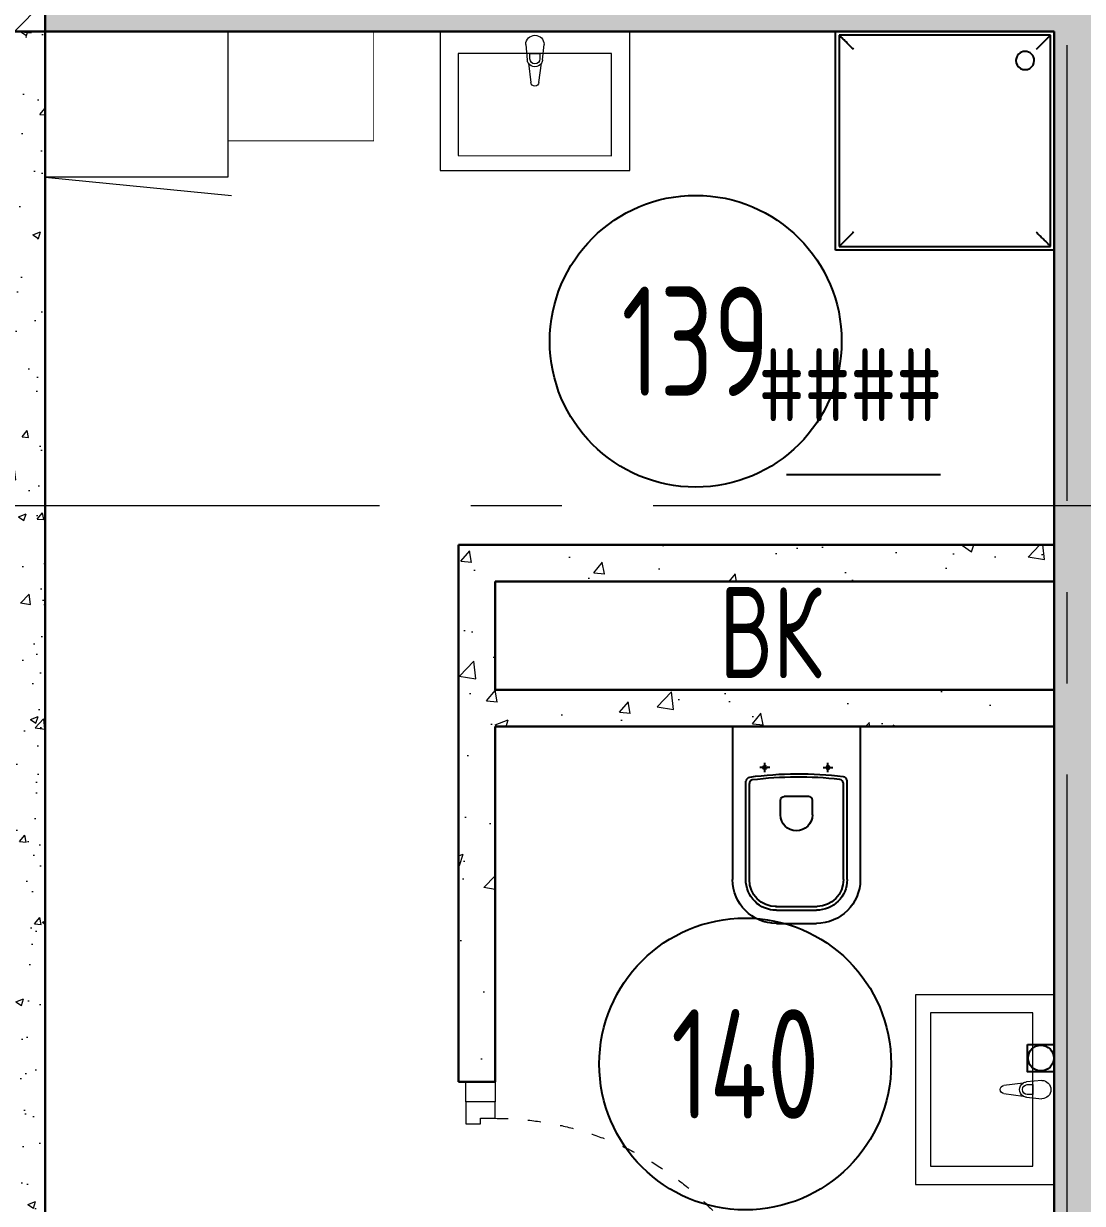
# Model space of a CAD drawing. Header units: millimetres. Extents: x -13407 to 8063098, y -2635 to 109271.
# Drawn here: x 5710 to 8613, y 41982 to 45216 of the extents above; entities that cross this region are included whole.
import ezdxf
from ezdxf.enums import TextEntityAlignment as Align

# ---------------------------------------------------------------- set-up
doc = ezdxf.new("R2010")
doc.units = ezdxf.units.MM
doc.linetypes.add('ACAD_ISO03W100', pattern=[30, 12, -18])
doc.linetypes.add('CENTER', pattern=[2, 1.25, -0.25, 0.25, -0.25])
doc.layers.get('Defpoints').update_dxf_attribs({"color": 6})
for name, color, linetype, lineweight in [('АР_Двери', 5, 'Continuous', 18), ('АР_Колонны', 5, 'Continuous', 30), ('АР_Колонны Штрих', 250, 'Continuous', 5), ('АР_Маркер экспликации', 239, 'Continuous', 13), ('АР_Номер помещения', 1, 'Continuous', 25), ('АР_Оси', 193, 'Continuous', 9), ('АР_Перегородки газоблок', 165, 'Continuous', 30), ('АР_Перегородки газоблок_Штрих', 165, 'Continuous', 5), ('АР_Помещения_площадь', 19, 'Continuous', 9), ('ТХ_мебель передв', 250, 'Continuous', 13)]:
    doc.layers.add(name, color=color, linetype=linetype, lineweight=lineweight)
for name, color, linetype in [('АР_Отверстия', 251, 'Continuous'), ('ТХ_дозаторы', 7, 'Continuous'), ('ТХ_сантехника', 253, 'Continuous')]:
    doc.layers.add(name, color=color, linetype=linetype)
doc.layers.get('АР_Маркер экспликации').off()
doc.styles.add('ICOCPEUR', font='isocpeur.ttf')
doc.styles.add('ISOCPEUR', font='isocpeur.ttf', dxfattribs={"width": 0.7})
doc.styles.get("Standard").update_dxf_attribs({"font": 'arial.ttf'})
pattern_1 = [(50, (211803.85, -55205.68), (215.17805, -18.82564), [22.5, -247.5]), (355, (211803.85, -55205.68), (-41.6254, 225.65764), [18, -198]), (100.45144, (211821.79, -55207.25), (173.55265, 206.832), [19.12206, -210.34263]), (46.1842, (211803.85, -55145.68), (320.1724, -49.65578), [33.75, -371.25]), (96.63564, (211830.53, -55149.82), (280.3986, 292.2356), [28.6831, -315.51413]), (351.18416, (211803.85, -55145.68), (280.3986, 292.2356), [27, -297]), (21, (211833.85, -55160.68), (179.07212, -120.78567), [22.5, -247.5]), (326, (211833.85, -55160.68), (72.9946, 217.54501), [18, -198]), (71.45144, (211848.78, -55170.75), (252.06671, 96.75935), [19.12206, -210.34263]), (37.5, (211803.85, -55205.68), (3.647957, 99.868156), [0, -195.6, 0, -201, 0, -198.75]), (7.5, (211803.85, -55205.68), (78.92086, 118.323514), [0, -114.6, 0, -191.1, 0, -75.75]), (327.5, (211736.95, -55205.68), (160.14673, -6.766462), [0, -75, 0, -234, 0, -310.5]), (317.5, (211706.95, -55205.68), (174.95585, 30.031495), [0, -97.5, 0, -155.4, 0, -220.5])]

# ---------------------------------------------------------------- blocks, each defined once
blk = doc.blocks.new('*U331')
at = {"color": 253}
blk.add_lwpolyline([(100, 80), (100, 910), (140, 910), (140, 80)], close=True, dxfattribs=at)
for points in [[(0, 0), (0, 80), (55, 80), (55, 0), (0, 0)], [(55, 80), (55, 0), (115, 0), (115, 40), (100, 40), (100, 80), (55, 80)], [(975, 80), (975, 0), (915, 0), (915, 40), (930, 40), (930, 80), (975, 80)], [(1030, 0), (1030, 80), (975, 80), (975, 0), (1030, 0)]]:
    blk.add_lwpolyline(points, dxfattribs=at)
at = {"color": 253, "linetype": 'ACAD_ISO03W100', "ltscale": 3}
blk.add_arc((100, 80), 830, 0, 90, dxfattribs=at)
blk = doc.blocks.new('*U558')
at = {"layer": 'Defpoints', "color": 253}
blk.add_line((-3127.9, 4411.2), (-3550.2, 4411.2), dxfattribs=at)
at = {"layer": 'АР_Номер помещения', "color": 253}
blk.add_circle((-3798.6, 4777.3), 400, dxfattribs=at)
at = {"layer": 'Defpoints', "color": 253, "style": 'ISOCPEUR', "width": 0.7}
blk.add_attdef('ПЛОЩАДЬ_ПОМЕЩЕНИЯ', text='', height=200, dxfattribs=at).set_placement((-3123, 4657.7), align=Align.MIDDLE_RIGHT)
at = {"layer": 'Defpoints', "color": 253, "style": 'ISOCPEUR', "width": 0.7, "flags": 1}
blk.add_attdef('КАТЕГОРИЯ', (-499.2, -2092.2), '', height=250, dxfattribs=at)
at = {"layer": 'АР_Номер помещения', "color": 253, "style": 'ISOCPEUR', "width": 0.7}
blk.add_attdef('НОМЕР_ПОМЕЩЕНИЯ', text='', height=300, dxfattribs=at).set_placement((-3798.6, 4777.3), align=Align.MIDDLE_CENTER)
at = {"layer": 'АР_Помещения_площадь', "color": 253, "lineweight": 30, "width": 0.7, "flags": 104}
blk.add_attdef('ИМЯ_ПОМЕЩЕНИЯ', text='', height=100, dxfattribs=at).set_placement((157.6, 1217.1), align=Align.MIDDLE_CENTER)
blk = doc.blocks.new('*U559')
at = {"layer": 'Defpoints', "color": 253}
blk.add_line((-16422, 745.9), (-16844.3, 745.9), dxfattribs=at)
at = {"layer": 'АР_Номер помещения', "color": 253}
blk.add_circle((-17169.5, 1584.1), 400, dxfattribs=at)
at = {"layer": 'Defpoints', "color": 253, "style": 'ISOCPEUR', "width": 0.7}
blk.add_attdef('ПЛОЩАДЬ_ПОМЕЩЕНИЯ', text='', height=200, dxfattribs=at).set_placement((-16417.1, 992.4), align=Align.MIDDLE_RIGHT)
at = {"layer": 'Defpoints', "color": 253, "style": 'ISOCPEUR', "width": 0.7, "flags": 1}
blk.add_attdef('КАТЕГОРИЯ', (-499.2, -2092.2), '', height=250, dxfattribs=at)
at = {"layer": 'АР_Номер помещения', "color": 253, "style": 'ISOCPEUR', "width": 0.7}
blk.add_attdef('НОМЕР_ПОМЕЩЕНИЯ', text='', height=300, dxfattribs=at).set_placement((-17169.5, 1584.1), align=Align.MIDDLE_CENTER)
at = {"layer": 'АР_Помещения_площадь', "color": 253, "lineweight": 30, "width": 0.7, "flags": 104}
blk.add_attdef('ИМЯ_ПОМЕЩЕНИЯ', text='', height=100, dxfattribs=at).set_placement((157.6, 1217.1), align=Align.MIDDLE_CENTER)
blk = doc.blocks.new('Из_буфера30949')
at = {"color": 253}
for p, q in [((-600, 0), (-600, 600)), ((-600, 600), (0, 600)), ((-590, 590), (-590, 10)), ((-10, 590), (-590, 590)), ((-10, 10), (-10, 590)), ((0, 600), (0, 0)), ((0, 0), (-600, 0)), ((-590, 10), (-10, 10))]:
    blk.add_line(p, q, dxfattribs=at)
for start, end in [(90, 270), (270, 90)]:
    blk.add_arc((-80, 80), 25, start, end, dxfattribs=at)
for points, knots in [([(-550, 550), (-553.5, 553.6), (-558.7, 558.7), (-565.4, 565.3), (-569.3, 569.3), (-572.2, 572.2), (-575.1, 575.1), (-577.7, 577.7), (-580.1, 580.1), (-582.3, 582.3), (-584.7, 584.7), (-587.1, 587.1), (-589.3, 589.3), (-590, 590), (-590, 590)], [0, 0, 0, 0, 0.166667, 0.25, 0.333333, 0.375, 0.416667, 0.5, 0.541667, 0.583333, 0.666667, 0.75, 0.833333, 1, 1, 1, 1]), ([(-50, 550), (-46.4, 553.5), (-41.3, 558.7), (-34.7, 565.4), (-30.7, 569.3), (-27.8, 572.2), (-24.9, 575.1), (-22.3, 577.7), (-19.9, 580.1), (-17.7, 582.3), (-15.3, 584.7), (-12.9, 587.1), (-10.7, 589.3), (-10, 590), (-10, 590)], [0, 0, 0, 0, 0.166667, 0.25, 0.333333, 0.375, 0.416667, 0.5, 0.541667, 0.583333, 0.666667, 0.75, 0.833333, 1, 1, 1, 1]), ([(-550, 50), (-553.6, 46.5), (-558.7, 41.3), (-565.3, 34.6), (-569.3, 30.7), (-572.2, 27.8), (-575.1, 24.9), (-577.7, 22.3), (-580.1, 19.9), (-582.3, 17.7), (-584.7, 15.3), (-587.1, 12.9), (-589.3, 10.7), (-590, 10), (-590, 10)], [0, 0, 0, 0, 0.166667, 0.25, 0.333333, 0.375, 0.416667, 0.5, 0.541667, 0.583333, 0.666667, 0.75, 0.833333, 1, 1, 1, 1]), ([(-10, 10), (-10, 10), (-10.7, 10.7), (-12.9, 12.9), (-15.3, 15.3), (-17.7, 17.7), (-19.9, 19.9), (-22.3, 22.3), (-24.9, 24.9), (-27.8, 27.8), (-30.7, 30.7), (-34.6, 34.7), (-41.3, 41.3), (-46.5, 46.4), (-50, 50)], [-1, -1, -1, -1, -0.833333, -0.75, -0.666667, -0.583333, -0.541667, -0.5, -0.416667, -0.375, -0.333333, -0.25, -0.166667, 0, 0, 0, 0])]:
    blk.add_open_spline(points, degree=3, knots=knots, dxfattribs=at)
blk = doc.blocks.new('унитаз поликлиники')
at = {"color": 253}
for p, q in [((0, 175), (0, -175)), ((0, 175), (420, 175)), ((420, 138.7), (149.6, 138.7)), ((112.4, 73.1), (112.4, 100.2)), ((420, 129), (156.8, 128.7)), ((125.6, 86.7), (99.5, 86.7)), ((191.9, -33.7), (191.9, 33.7)), ((242.4, 43.7), (201.9, 43.7)), ((494, 57.1), (494, -57.1)), ((504, 55), (504, -55)), ((540, 55), (540, -55)), ((242.4, -43.7), (201.9, -43.7)), ((125.5, -86.5), (99.4, -86.5)), ((112.3, -73), (112.3, -100.1)), ((420, -129), (155.2, -128.7)), ((420, -139), (147.9, -138.7)), ((0, -175), (420, -175))]:
    blk.add_line(p, q, dxfattribs=at)
for centre, radius, start, end in [((420, 55), 120, 0, 90), ((420.5, 55.2), 83.5, 359.8619, 90.3335), ((420, 55), 74, 0, 90), ((242.4, 0), 43.7, 270, 90), ((420, -55), 120, 270, 0), ((420, -55), 84, 270, 0), ((420, -55), 74, 270, 358.4018)]:
    blk.add_arc(centre, radius, start, end, dxfattribs=at)
at = {"color": 253, "extrusion": (0, 0, -1)}
for centre, major_axis, ratio, start_param, end_param in [((149.5, 127.3), (-5.6, -10.5), 0.821373, 1.269211, 2.570669), ((1158.1, 0), (-731, -726.4), 0.993775, 0.659849, 0.910919), ((984.1, 0), (-23.4, -941.4), 0.89728, 1.422258, 1.677847), ((154.4, 119.8), (-5.61, -7.72), 0.798093, 1.232924, 2.686723), ((112.4, 86.8), (3.55, 3.55), 1, 5.504025, 11.78721), ((201.9, -33.5), (4.12, -9.49), 0.964797, 0.42926, 1.943413), ((147.9, -127.5), (5.4, -10.4), 0.836443, 0.56114, 1.877577), ((155.2, -117.5), (5.3, -10.4), 0.842984, 0.549902, 1.8819)]:
    blk.add_ellipse(centre, major_axis=major_axis, ratio=ratio, start_param=start_param, end_param=end_param, dxfattribs=at)
at = {"color": 253}
for centre, major_axis, ratio, start_param, end_param in [((201.9, 33.5), (4.12, 9.49), 0.964797, 0.42926, 1.943413), ((112.3, -86.6), (3.54, -3.55), 1, 5.504025, 11.78721)]:
    blk.add_ellipse(centre, major_axis=major_axis, ratio=ratio, start_param=start_param, end_param=end_param, dxfattribs=at)
blk = doc.blocks.new('Из_буфера27431')
at = {"color": 253, "linetype": 'Continuous', "lineweight": 5}
for p, q in [((-138.5, 11.1), (-85.6, 17.7)), ((-138.5, 11.1), (-85.6, 17.7)), ((-76.1, 21), (-34.1, 25)), ((-76.1, 21), (-34.1, 25)), ((-59, 13.6), (-73.9, 13.6)), ((-59, 13.6), (-73.9, 13.6)), ((-59, -13.6), (-59, 13.6)), ((-59, -13.6), (-59, 13.6)), ((-85.6, -17.7), (-138.5, -11.1)), ((-85.6, -17.7), (-138.5, -11.1)), ((-34.1, -25), (-76.1, -21)), ((-34.1, -25), (-76.1, -21)), ((-73.9, -13.6), (-59, -13.6)), ((-73.9, -13.6), (-59, -13.6))]:
    blk.add_line(p, q, dxfattribs=at)
for points in [[(0, -260), (-380, -260), (-380, 260), (0, 260)], [(-59, -210), (-339.1, -210), (-339.1, 210), (-59, 210)], [(-59, -210), (-339.1, -210), (-339.1, 210), (-59, 210)]]:
    blk.add_lwpolyline(points, close=True, dxfattribs=at)
for centre, radius, start, end in [((-137.1, 0), 11.2, 97.1389, 262.8611), ((-137.1, 0), 11.2, 97.1389, 262.8611), ((-74.2, 0), 21.1, 122.771, 237.229), ((-74.2, 0), 21.1, 122.771, 237.229), ((-73.9, 0), 13.6, 90, 270), ((-73.9, 0), 13.6, 90, 270), ((-74.2, 0), 21.1, 95.1696, 122.771), ((-74.2, 0), 21.1, 95.1696, 122.771), ((-34.1, 0), 25, 270, 90), ((-34.1, 0), 25, 270, 90), ((-74.2, 0), 21.1, 237.229, 264.8304), ((-74.2, 0), 21.1, 237.229, 264.8304)]:
    blk.add_arc(centre, radius, start, end, dxfattribs=at)
blk = doc.blocks.new('Шкаф для ПУИ 500х400')
at = {"color": 253}
blk.add_line((400, 0), (450, -510), dxfattribs=at)
blk.add_lwpolyline([(400, -500), (400, 0), (0, 0), (0, -500)], close=True, dxfattribs=at)
blk = doc.blocks.new('У226')
at = {"color": 253, "ltscale": 0.1, "const_width": 2}
blk.add_lwpolyline([(291837.1, -218416.9), (292137.1, -218416.9), (292137.1, -218816.9), (291837.1, -218816.9)], close=True, dxfattribs=at)
blk = doc.blocks.new('A$C500e89c7')
at = {"color": 253, "ltscale": 100}
blk.add_circle((-36.5, 37.3), 35.3, dxfattribs=at)
at = {"layer": 'ТХ_дозаторы', "color": 253, "ltscale": 100}
blk.add_lwpolyline([(-73, 74.7), (0, 74.7), (0, 0), (-73, 0)], close=True, dxfattribs=at)

msp = doc.modelspace()

# ---------------------------------------------------------------- hatches: boundary and pattern name
at = {"layer": 'АР_Колонны Штрих', "ltscale": 100}
h = msp.add_hatch(dxfattribs=at)
h.set_pattern_fill('ANSI35', color=253, scale=500)
h.set_pattern_definition([(45, (-951682.16, 85466.47), (-88.388348, 88.388348), []), (45, (-951593.77, 85466.47), (-88.388348, 88.388348), [156.25, -31.25, 0, -31.25])])
h.paths.add_polyline_path([(5769.9, 45595), (5369.9, 45595), (5369.9, 45195), (5769.9, 45195)])
at = {"layer": 'АР_Перегородки газоблок_Штрих', "ltscale": 100}
h = msp.add_hatch(dxfattribs=at)
h.set_pattern_fill('AR-CONC', color=253, scale=30)
h.set_pattern_definition(pattern_1)
h.paths.add_polyline_path([(11369.9, 45315), (8569.9, 45315), (8569.9, 43895), (8655.8, 43895), (8655.8, 45195), (11369.9, 45195)])
h.paths.add_polyline_path([(8569.9, 45315), (5769.9, 45315), (5769.9, 45195), (8535.8, 45195), (8535.8, 44595), (8535.8, 43895), (8569.9, 43895)])
h.paths.add_polyline_path([(8655.8, 43895), (8535.8, 43895), (8535.8, 41185), (6903, 41185), (6902.9, 41065), (8739.9, 41065), (8739.9, 41145), (8740, 41185), (8655.8, 41185)])
h = msp.add_hatch(dxfattribs=at)
h.set_pattern_fill('AR-CONC', color=253, scale=30)
h.set_pattern_definition(pattern_1)
h.paths.add_polyline_path([(5769.9, 45195), (5649.9, 45195), (5769.9, 45195), (5769.9, 45195), (5649.9, 45195), (5651.7, 41185), (3914.5, 41185), (3916.2, 41146.4), (3916.2, 41603.8), (3796.2, 41603.8), (3796.2, 41185), (3538.4, 41185), (3538.4, 41065), (5770, 41065)])
h = msp.add_hatch(dxfattribs=at)
h.set_pattern_fill('AR-CONC', color=253, scale=2)
h.set_pattern_definition([(50, (-473221.32, -126662.26), (364.36934, -31.87817), [38.1, -419.1]), (355, (-473221.3, -126662.26), (-70.48684, 382.1137), [30.48, -335.28117]), (100.451445, (-473190.95, -126664.9), (293.8825, 350.2355), [32.38002, -356.1805]), (46.1842, (-473221.3, -126560.66), (542.1581, -84.08466), [57.15, -628.65]), (96.63556, (-473176.14, -126567.67), (474.80827, 494.85225), [48.57005, -534.2712]), (351.18415, (-473221.3, -126560.66), (474.80827, 494.85225), [45.71993, -502.91946]), (21, (-473170.52, -126586.06), (303.22878, -204.5304), [38.1, -419.1]), (326, (-473170.5, -126586.06), (123.60406, 368.37593), [30.48, -335.28]), (71.451445, (-473145.25, -126603.1), (426.83284, 163.84554), [32.38002, -356.17988]), (37.5, (-473221.32, -126662.26), (6.177207, 169.110078), [0, -331.216, 0, -340.36, 0, -336.55]), (7.5, (-473221.32, -126662.26), (133.639325, 200.36115), [0, -194.056, 0, -323.596, 0, -128.27]), (327.5, (-473334.6, -126662.26), (271.18119, -11.457488), [0, -127, 0, -396.24, 0, -525.78]), (317.5, (-473385.4, -126662.26), (296.25836, 50.85298), [0, -165.1, 0, -263.144, 0, -373.38])])
h.paths.add_polyline_path([(8535.8, 43787.1), (6903, 43787.1), (6903, 42242.9), (7003, 42242.9), (7003, 43289.3), (8535.8, 43289.4), (8535.8, 43389.4), (7003, 43389.3), (7003, 43687.1), (8535.8, 43687.1)])

# ---------------------------------------------------------------- linework, layer by layer
at = {"layer": 'АР_Колонны', "color": 253, "ltscale": 100}
msp.add_lwpolyline([(5369.9, 45595), (5769.9, 45595), (5769.9, 45195), (5369.9, 45195)], close=True, dxfattribs=at)
at = {"layer": 'АР_Оси', "color": 253, "linetype": 'CENTER', "ltscale": 1000}
for p, q in [((8569.9, 79157.5), (8569.9, 23425.1)), ((-12563.8, 43895), (70614.6, 43895))]:
    msp.add_line(p, q, dxfattribs=at)
at = {"layer": 'АР_Перегородки газоблок', "color": 253, "ltscale": 100}
for points in [[(5769.9, 45195), (5770, 41065)], [(5769.9, 45195), (8535.8, 45195)], [(8535.8, 41185), (8535.8, 45195)], [(6903, 43787.1), (8535.8, 43787.1)], [(6903, 42315), (6903, 43787.1)], [(8535.8, 43687.1), (7003, 43687.1)], [(7003, 43687.1), (7003, 43389.3)], [(7003, 43389.3), (8535.8, 43389.4)], [(7003, 43289.3), (7003, 42315), (6903, 42315)], [(8535.8, 43289.4), (7003, 43289.3)]]:
    msp.add_lwpolyline(points, dxfattribs=at)

# ---------------------------------------------------------------- block references
at = {"layer": 'АР_Двери', "color": 253, "xscale": -1, "rotation": 270}
msp.add_blockref('*U331', (6923, 41285), dxfattribs=at)
at = {"layer": 'АР_Маркер экспликации', "color": 253}
ref = msp.add_blockref('*U558', (11351.5, 39568.1), dxfattribs=at)
ref.add_attrib('НОМЕР_ПОМЕЩЕНИЯ', '139', dxfattribs={"layer": 'АР_Номер помещения', "color": 253, "height": 300, "style": 'ISOCPEUR', "width": 0.7}).set_placement((7552.9, 44345.3), align=Align.MIDDLE_CENTER)
ref.add_attrib('ПЛОЩАДЬ_ПОМЕЩЕНИЯ', '####', dxfattribs={"layer": 'Defpoints', "color": 253, "height": 200, "style": 'ISOCPEUR', "width": 0.7}).set_placement((8228.5, 44225.8), align=Align.MIDDLE_RIGHT)
ref = msp.add_blockref('*U559', (24858.1, 40779.9), dxfattribs=at)
ref.add_attrib('НОМЕР_ПОМЕЩЕНИЯ', '140', dxfattribs={"layer": 'АР_Номер помещения', "color": 253, "height": 300, "style": 'ISOCPEUR', "width": 0.7}).set_placement((7688.6, 42363.9), align=Align.MIDDLE_CENTER)
ref.add_attrib('ПЛОЩАДЬ_ПОМЕЩЕНИЯ', '####', dxfattribs={"layer": 'Defpoints', "color": 253, "height": 200, "style": 'ISOCPEUR', "width": 0.7}).set_placement((8441, 41772.2), align=Align.MIDDLE_RIGHT)
at = {"layer": 'ТХ_дозаторы', "color": 253, "ltscale": 100}
msp.add_blockref('A$C500e89c7', (8535.8, 42342.9), dxfattribs=at)
at = {"layer": 'ТХ_мебель передв', "color": 253, "xscale": -1, "rotation": 90}
msp.add_blockref('Шкаф для ПУИ 500х400', (5769.9, 45195), dxfattribs=at)
at = {"layer": 'ТХ_мебель передв', "color": 253, "rotation": 90}
msp.add_blockref('У226', (-212146.9, -246942.3), dxfattribs=at)
at = {"layer": 'ТХ_сантехника', "color": 253, "ltscale": 100, "xscale": -1}
for p, rotation in [((7112.1, 45193.3), 269.9839043377586), ((8535.8, 42293.8), 180)]:
    msp.add_blockref('Из_буфера27431', p, dxfattribs=dict(at, rotation=rotation))
at = {"layer": 'ТХ_сантехника', "color": 253, "ltscale": 75, "rotation": 90.00316849050749}
msp.add_blockref('Из_буфера30949', (8535.8, 45195), dxfattribs=at)
msp.add_blockref('Из_буфера30949', (8535.8, 45195), dxfattribs=at)
at = {"layer": 'ТХ_сантехника', "color": 253, "xscale": -1, "rotation": 89.99999999999993}
msp.add_blockref('унитаз поликлиники', (7828.9, 43289.4), dxfattribs=at)

# ---------------------------------------------------------------- texts
at = {"layer": 'АР_Отверстия', "color": 253, "ltscale": 100, "insert": (7757.9, 43546.6), "char_height": 250, "attachment_point": 5, "line_spacing_factor": 0.7, "style": 'ICOCPEUR'}
msp.add_mtext('\\A1;{\\W0.7;ВК}', dxfattribs=at)

doc.saveas('drawing.dxf')
